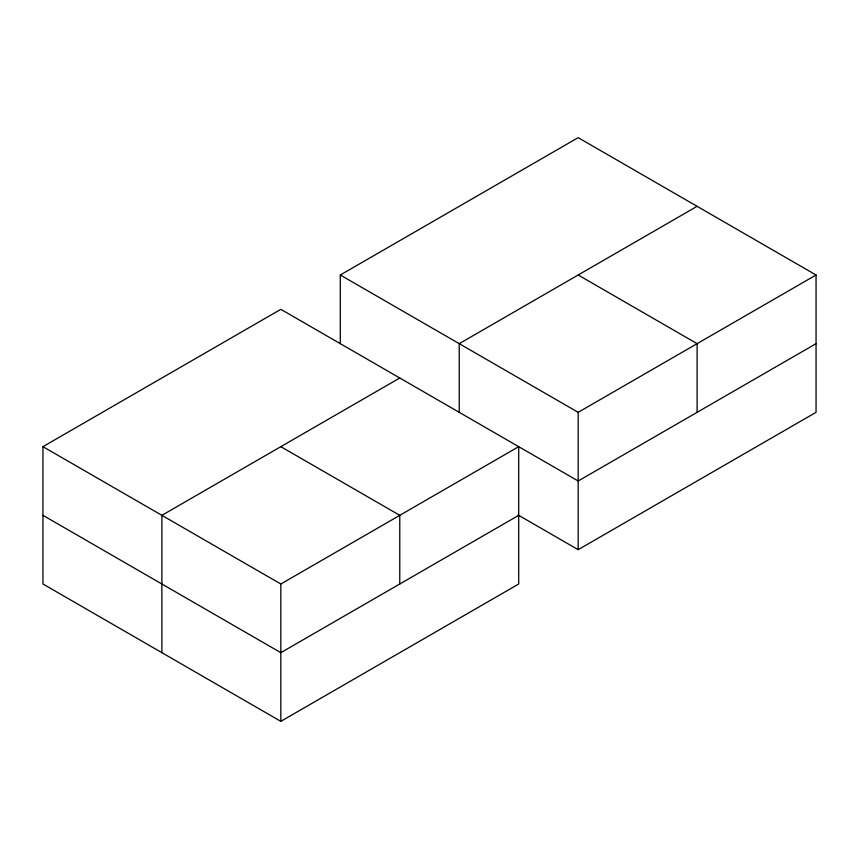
<?xml version="1.0" encoding="UTF-8"?>
<svg xmlns="http://www.w3.org/2000/svg" width="859" height="859" viewBox="0 0 859 859"><rect width="100%" height="100%" fill="white"/><g stroke="black" fill="none" stroke-linecap="round" stroke-linejoin="round"><path stroke-width="1.29" d="M42.95 446.669L280.829 584.002L518.707 446.669L518.707 584.002L280.829 721.345L42.95 584.002L42.95 446.669L280.829 309.326L578.171 480.997L816.05 343.664M340.293 343.664L340.293 274.998L578.171 137.655L816.05 274.998L816.05 412.331L578.171 549.674L518.127 515.003M399.768 378.003L161.889 515.336L161.889 652.679M697.111 206.321L459.232 343.664L459.232 412.331M340.293 274.998L578.171 412.331L816.05 274.998M518.707 515.336L280.829 652.668L42.95 515.336M578.171 274.998L697.111 343.664L697.111 412.331M280.829 446.669L399.768 515.336L399.768 584.002M578.171 412.331L578.171 549.674M280.829 584.002L280.829 721.345"/></g></svg>
